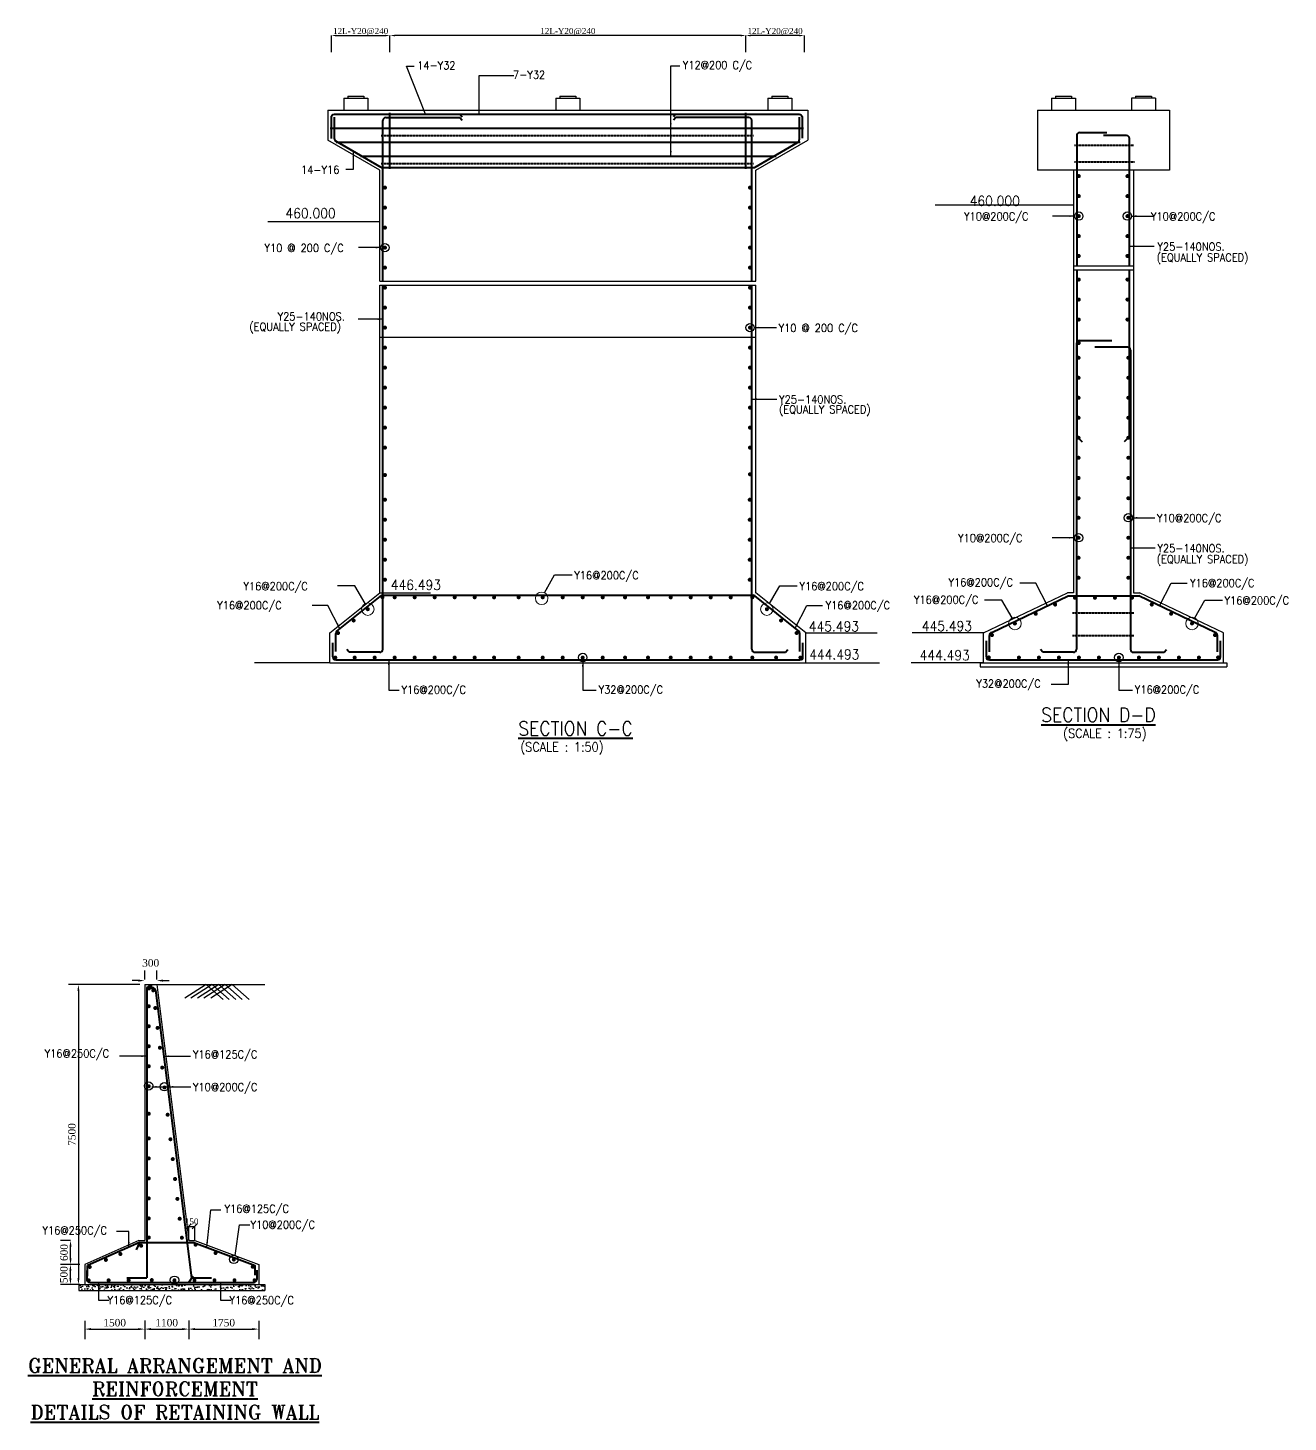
# Model space of a CAD drawing. Header units: inches. Extents: x -400915 to 515323, y 79868 to 577806.
# Drawn here: x 320441 to 351940, y 300892 to 335748 of the extents above; entities that cross this region are included whole.
import ezdxf

# ---------------------------------------------------------------- set-up
doc = ezdxf.new("R2010")
doc.units = ezdxf.units.IN
doc.header["$LTSCALE"] = 0.315
doc.header["$MEASUREMENT"] = 0
doc.linetypes.add('HIDDEN', pattern=[9.525, 6.35, -3.175])
doc.layers.get('0').update_dxf_attribs({"color": 9})
for name, color, linetype, lineweight in [('DM', 1, 'Continuous', 20), ('DMT', 5, 'Continuous', 25), ('RFC', 4, 'Continuous', 40), ('TXC', 7, 'Continuous', 40)]:
    doc.layers.add(name, color=color, linetype=linetype, lineweight=lineweight)
for name, color, linetype in [('rec', 7, 'Continuous'), ('stru', 2, 'Continuous'), ('TEXT', 3, 'Continuous')]:
    doc.layers.add(name, color=color, linetype=linetype)
doc.styles.add('ROMANT', font='romant.shx')
doc.styles.add('S1', font='ROMANS.shx')
doc.styles.get("Standard").update_dxf_attribs({"font": 'romantic.ttf'})
doc.linetypes.add('ZIGZAG', pattern='A,0.00254,-5.08,[131,ltypeshp.shx,S=5.08,R=0,X=-5.08,Y=0],-10.16,[131,ltypeshp.shx,S=5.08,R=180,X=5.08,Y=0],-5.08', length=20.32254)
doc.dimstyles.new('kri', dxfattribs={"dimtxt": 150, "dimasz": 125, "dimexe": 0.18, "dimexo": 0.0625, "dimgap": 0.09, "dimtad": 1, "dimdec": 0, "dimrnd": 1, "dimzin": 0, "dimdsep": 46, "dimtxsty": 'Standard', "dimblk": 'OBLIQUE', "dimcen": 0.09, "dimclrd": 1, "dimclre": 5, "dimclrt": 3, "dimadec": 0, "dimazin": 0, "dimtfac": 1, "dimtdec": 0, "dimtofl": 0, "dimtmove": 2, "dimatfit": 3, "dimfxl": 1, "dimtolj": 1, "dimtzin": 0, "dimarcsym": 0})

# ---------------------------------------------------------------- blocks, each defined once
blk = doc.blocks.new('_Oblique')
at = {"color": 0, "linetype": 'ByBlock', "lineweight": -2}
blk.add_line((-0.5, -0.5), (0.5, 0.5), dxfattribs=at)
blk = doc.blocks.new('*D2')
at = {"layer": 'Defpoints', "color": 0, "ltscale": 0.5, "transparency": 16777216}
for p in [(329490, 335556), (328026, 335141), (329490, 335141)]:
    blk.add_point(p, dxfattribs=at)
at = {"layer": 'rec', "color": 5, "lineweight": -2, "ltscale": 0.5, "transparency": 16777216}
for p, q in [((328026, 335141), (328026, 335556)), ((329490, 335141), (329490, 335556))]:
    blk.add_line(p, q, dxfattribs=at)
at = {"layer": 'rec', "color": 1, "lineweight": -2, "ltscale": 0.5, "transparency": 16777216}
blk.add_line((328151, 335556), (329365, 335556), dxfattribs=at)
at = {"layer": 'rec', "color": 1, "ltscale": 0.5, "transparency": 16777216}
for points in [[(328151, 335577), (328151, 335535), (328026, 335556)], [(329365, 335577), (329365, 335535), (329490, 335556)]]:
    blk.add_solid(points, dxfattribs=at)
at = {"layer": 'rec', "color": 3, "ltscale": 0.5, "transparency": 16777216, "insert": (328758, 335648), "char_height": 150, "attachment_point": 5}
blk.add_mtext('\\A1;12L-Y20@240', dxfattribs=at)
blk = doc.blocks.new('*D3')
at = {"layer": 'Defpoints', "color": 0, "ltscale": 0.5, "transparency": 16777216}
for p in [(329490, 335556), (329490, 335141), (338385, 335141)]:
    blk.add_point(p, dxfattribs=at)
at = {"layer": 'rec', "color": 5, "lineweight": -2, "ltscale": 0.5, "transparency": 16777216}
for p, q in [((329490, 335141), (329490, 335556)), ((338385, 335141), (338385, 335556))]:
    blk.add_line(p, q, dxfattribs=at)
at = {"layer": 'rec', "color": 1, "lineweight": -2, "ltscale": 0.5, "transparency": 16777216}
blk.add_line((338260, 335556), (329615, 335556), dxfattribs=at)
at = {"layer": 'rec', "color": 1, "ltscale": 0.5, "transparency": 16777216}
for points in [[(329615, 335577), (329615, 335535), (329490, 335556)], [(338260, 335577), (338260, 335535), (338385, 335556)]]:
    blk.add_solid(points, dxfattribs=at)
at = {"layer": 'rec', "color": 3, "ltscale": 0.5, "transparency": 16777216, "insert": (333937, 335648), "char_height": 150, "attachment_point": 5}
blk.add_mtext('\\A1;12L-Y20@240', dxfattribs=at)
blk = doc.blocks.new('*D4')
at = {"layer": 'Defpoints', "color": 0, "ltscale": 0.5, "transparency": 16777216}
for p in [(338385, 335556), (338385, 335141), (339849, 335141)]:
    blk.add_point(p, dxfattribs=at)
at = {"layer": 'rec', "color": 5, "lineweight": -2, "ltscale": 0.5, "transparency": 16777216}
for p, q in [((338385, 335141), (338385, 335556)), ((339849, 335141), (339849, 335556))]:
    blk.add_line(p, q, dxfattribs=at)
at = {"layer": 'rec', "color": 1, "lineweight": -2, "ltscale": 0.5, "transparency": 16777216}
blk.add_line((339724, 335556), (338510, 335556), dxfattribs=at)
at = {"layer": 'rec', "color": 1, "ltscale": 0.5, "transparency": 16777216}
for points in [[(338510, 335577), (338510, 335535), (338385, 335556)], [(339724, 335577), (339724, 335535), (339849, 335556)]]:
    blk.add_solid(points, dxfattribs=at)
at = {"layer": 'rec', "color": 3, "ltscale": 0.5, "transparency": 16777216, "insert": (339117, 335648), "char_height": 150, "attachment_point": 5}
blk.add_mtext('\\A1;12L-Y20@240', dxfattribs=at)
blk = doc.blocks.new('*D36')
at = {"layer": 'Defpoints', "color": 0, "ltscale": 0.5, "transparency": 16777216}
for p in [(321860, 303545), (323360, 303560), (323360, 303217)]:
    blk.add_point(p, dxfattribs=at)
at = {"layer": 'rec', "color": 1, "lineweight": -2, "ltscale": 0.5, "transparency": 16777216}
for p, q in [((321860, 303420), (321860, 302967)), ((323360, 303435), (323360, 302967)), ((322016, 303217), (323204, 303217))]:
    blk.add_line(p, q, dxfattribs=at)
at = {"layer": 'rec', "color": 1, "ltscale": 0.5, "transparency": 16777216}
for points in [[(322016, 303243), (322016, 303191), (321860, 303217)], [(323204, 303243), (323204, 303191), (323360, 303217)]]:
    blk.add_solid(points, dxfattribs=at)
at = {"layer": 'rec', "color": 3, "ltscale": 0.5, "transparency": 16777216, "insert": (322610, 303377), "char_height": 187.5, "attachment_point": 5}
blk.add_mtext('\\A1;1500', dxfattribs=at)
blk = doc.blocks.new('*D37')
at = {"layer": 'Defpoints', "color": 0, "ltscale": 0.5, "transparency": 16777216}
for p in [(323360, 303545), (324460, 303560), (324460, 303217)]:
    blk.add_point(p, dxfattribs=at)
at = {"layer": 'rec', "color": 1, "lineweight": -2, "ltscale": 0.5, "transparency": 16777216}
for p, q in [((323360, 303420), (323360, 302967)), ((324460, 303435), (324460, 302967)), ((323516, 303217), (324304, 303217))]:
    blk.add_line(p, q, dxfattribs=at)
at = {"layer": 'rec', "color": 1, "ltscale": 0.5, "transparency": 16777216}
for points in [[(323516, 303243), (323516, 303191), (323360, 303217)], [(324304, 303243), (324304, 303191), (324460, 303217)]]:
    blk.add_solid(points, dxfattribs=at)
at = {"layer": 'rec', "color": 3, "ltscale": 0.5, "transparency": 16777216, "insert": (323910, 303376), "char_height": 187.5, "attachment_point": 5}
blk.add_mtext('\\A1;1100', dxfattribs=at)
blk = doc.blocks.new('*D38')
at = {"layer": 'Defpoints', "color": 0, "ltscale": 0.5, "transparency": 16777216}
for p in [(324460, 303530), (326210, 303545), (326210, 303217)]:
    blk.add_point(p, dxfattribs=at)
at = {"layer": 'rec', "color": 1, "lineweight": -2, "ltscale": 0.5, "transparency": 16777216}
for p, q in [((324460, 303405), (324460, 302967)), ((326210, 303420), (326210, 302967)), ((324616, 303217), (326054, 303217))]:
    blk.add_line(p, q, dxfattribs=at)
at = {"layer": 'rec', "color": 1, "ltscale": 0.5, "transparency": 16777216}
for points in [[(324616, 303243), (324616, 303191), (324460, 303217)], [(326054, 303243), (326054, 303191), (326210, 303217)]]:
    blk.add_solid(points, dxfattribs=at)
at = {"layer": 'rec', "color": 3, "ltscale": 0.5, "transparency": 16777216, "insert": (325335, 303377), "char_height": 187.5, "attachment_point": 5}
blk.add_mtext('\\A1;1750', dxfattribs=at)
blk = doc.blocks.new('*D39')
at = {"layer": 'Defpoints', "color": 0, "ltscale": 0.5, "transparency": 16777216}
for p in [(321504, 304832), (321860, 304832), (321860, 304332)]:
    blk.add_point(p, dxfattribs=at)
at = {"layer": 'rec', "color": 1, "lineweight": -2, "ltscale": 0.5, "transparency": 16777216}
for p, q in [((321735, 304832), (321254, 304832)), ((321504, 304489), (321504, 304676)), ((321735, 304332), (321254, 304332))]:
    blk.add_line(p, q, dxfattribs=at)
at = {"layer": 'rec', "color": 1, "ltscale": 0.5, "transparency": 16777216}
for points in [[(321478, 304676), (321530, 304676), (321504, 304832)], [(321478, 304489), (321530, 304489), (321504, 304332)]]:
    blk.add_solid(points, dxfattribs=at)
at = {"layer": 'rec', "color": 3, "ltscale": 0.5, "transparency": 16777216, "insert": (321339, 304579), "char_height": 187.5, "attachment_point": 5, "rotation": 90}
blk.add_mtext('\\A1;500', dxfattribs=at)
blk = doc.blocks.new('*D40')
at = {"layer": 'Defpoints', "color": 0, "ltscale": 0.5, "transparency": 16777216}
for p in [(321506, 305432), (321634, 305432), (321860, 304832)]:
    blk.add_point(p, dxfattribs=at)
at = {"layer": 'rec', "color": 1, "lineweight": -2, "ltscale": 0.5, "transparency": 16777216}
for p, q in [((321509, 305432), (321256, 305432)), ((321506, 304989), (321506, 305276)), ((321735, 304832), (321256, 304832))]:
    blk.add_line(p, q, dxfattribs=at)
at = {"layer": 'rec', "color": 1, "ltscale": 0.5, "transparency": 16777216}
for points in [[(321480, 305276), (321532, 305276), (321506, 305432)], [(321480, 304989), (321532, 304989), (321506, 304832)]]:
    blk.add_solid(points, dxfattribs=at)
at = {"layer": 'rec', "color": 3, "ltscale": 0.5, "transparency": 16777216, "insert": (321347, 305132), "char_height": 187.5, "attachment_point": 5, "rotation": 90}
blk.add_mtext('\\A1;600', dxfattribs=at)
blk = doc.blocks.new('*D41')
at = {"layer": 'Defpoints', "color": 0, "ltscale": 0.5, "transparency": 16777216}
for p in [(323360, 311832), (323660, 311930), (323660, 311832)]:
    blk.add_point(p, dxfattribs=at)
at = {"layer": 'rec', "color": 1, "lineweight": -2, "ltscale": 0.5, "transparency": 16777216}
for p, q in [((323360, 311957), (323360, 312180)), ((323660, 311957), (323660, 312180)), ((323204, 311930), (323048, 311930)), ((323816, 311930), (323973, 311930))]:
    blk.add_line(p, q, dxfattribs=at)
at = {"layer": 'rec', "color": 1, "ltscale": 0.5, "transparency": 16777216}
for points in [[(323204, 311956), (323204, 311904), (323360, 311930)], [(323816, 311956), (323816, 311904), (323660, 311930)]]:
    blk.add_solid(points, dxfattribs=at)
at = {"layer": 'rec', "color": 3, "ltscale": 0.5, "transparency": 16777216, "insert": (323510, 312370), "char_height": 187.5, "attachment_point": 5}
blk.add_mtext('\\A1;300', dxfattribs=at)
blk = doc.blocks.new('*D42')
at = {"layer": 'Defpoints', "color": 0, "ltscale": 0.5, "transparency": 16777216}
for p in [(324610, 305783), (324460, 305432), (324610, 305432)]:
    blk.add_point(p, dxfattribs=at)
at = {"layer": 'rec', "color": 5, "lineweight": -2, "ltscale": 0.5, "transparency": 16777216}
for p, q in [((324460, 305432), (324460, 305783)), ((324610, 305432), (324610, 305783))]:
    blk.add_line(p, q, dxfattribs=at)
at = {"layer": 'rec', "color": 1, "lineweight": -2, "ltscale": 0.5, "transparency": 16777216}
blk.add_line((324460, 305783), (324610, 305783), dxfattribs=at)
at = {"layer": 'rec', "color": 1, "lineweight": -2, "ltscale": 0.5, "transparency": 16777216, "xscale": 125, "yscale": 125, "zscale": 125, "rotation": 180}
blk.add_blockref('_Oblique', (324460, 305783), dxfattribs=at)
at = {"layer": 'rec', "color": 1, "lineweight": -2, "ltscale": 0.5, "transparency": 16777216, "xscale": 125, "yscale": 125, "zscale": 125}
blk.add_blockref('_Oblique', (324610, 305783), dxfattribs=at)
at = {"layer": 'rec', "color": 3, "ltscale": 0.5, "transparency": 16777216, "insert": (324535, 305908), "char_height": 150, "attachment_point": 5}
blk.add_mtext('\\A1;150', dxfattribs=at)
blk = doc.blocks.new('*D43')
at = {"layer": 'Defpoints', "color": 0, "ltscale": 0.5, "transparency": 16777216}
for p in [(323360, 311832), (321703, 304332), (321860, 304332)]:
    blk.add_point(p, dxfattribs=at)
at = {"layer": 'rec', "color": 1, "lineweight": -2, "ltscale": 0.5, "transparency": 16777216}
for p, q in [((323235, 311832), (321453, 311832)), ((321703, 311676), (321703, 304489)), ((321735, 304332), (321453, 304332))]:
    blk.add_line(p, q, dxfattribs=at)
at = {"layer": 'rec', "color": 1, "ltscale": 0.5, "transparency": 16777216}
for points in [[(321677, 311676), (321729, 311676), (321703, 311832)], [(321677, 304489), (321729, 304489), (321703, 304332)]]:
    blk.add_solid(points, dxfattribs=at)
at = {"layer": 'rec', "color": 3, "ltscale": 0.5, "transparency": 16777216, "insert": (321543, 308082), "char_height": 187.5, "attachment_point": 5, "rotation": 90}
blk.add_mtext('\\A1;7500', dxfattribs=at)

msp = doc.modelspace()

# ---------------------------------------------------------------- hatches: boundary and pattern name
at = {"layer": 'rec', "ltscale": 0.5}
h = msp.add_hatch(dxfattribs=at)
h.set_pattern_fill('AR-CONC', color=256, scale=30, style=0)
h.set_pattern_definition([(50, (0, 0), (215.178055, -18.82564), [22.5, -247.5]), (355, (0, 0), (-41.6254, 225.65764), [18, -198]), (100.4514, (17.93, -1.57), (173.55281, 206.83186), [19.12206, -210.34263]), (46.1842, (0, 60), (320.17231, -49.6557), [33.75, -371.25]), (96.6356, (26.68, 55.86), (280.39881, 292.23536), [28.68309, -315.5139]), (351.1842, (0, 60), (280.39858, 292.23558), [27, -297]), (21, (30, 45), (179.072116, -120.78567), [22.5, -247.5]), (326, (30, 45), (72.9946, 217.54501), [18, -198]), (71.4514, (44.92, 34.93), (252.06679, 96.75915), [19.12206, -210.34263]), (37.5, (0, 0), (3.647957, 99.868156), [0, -195.6, 0, -201, 0, -198.75]), (7.5, (0, 0), (78.92086, 118.323514), [0, -114.6, 0, -191.1, 0, -75.75]), (327.5, (-66.9, 0), (160.146731, -6.766462), [0, -75, 0, -234, 0, -310.5]), (317.5, (-96.9, 0), (174.95585, 30.031495), [0, -97.5, 0, -155.4, 0, -220.5])])
h.paths.add_polyline_path([(326360.2, 304332.3), (321710.2, 304332.3), (321710.2, 304182.3), (326360.2, 304182.3)])

# ---------------------------------------------------------------- linework, layer by layer
at = {"layer": 'DM'}
for centre in [(328936.9, 321215), (333283.4, 321486.7), (338911.7, 321215), (345110.9, 320857.2), (349537.7, 320857.2)]:
    msp.add_circle(centre, 157, dxfattribs=at)
at = {"layer": 'rec', "ltscale": 0.5}
for p, q in [((328437.4, 334042.5), (328837.4, 334042.5)), ((333737.4, 334042.5), (334137.4, 334042.5)), ((339037.4, 334042.5), (339437.4, 334042.5)), ((346124.3, 334042.5), (346524.3, 334042.5)), ((348124.3, 334042.5), (348524.3, 334042.5)), ((346574.3, 331317.5), (343114.7, 331317.5)), ((329237.4, 330901), (326442.1, 330901)), ((338637.4, 328007.9), (329237.4, 328007.9)), ((329237.4, 321622.8), (330505.9, 321622.8)), ((339887.4, 320622.8), (341664.6, 320622.8)), ((344324.3, 320622.8), (342544.6, 320622.8)), ((327987.4, 319872.8), (326108.2, 319872.8)), ((339887.4, 319872.8), (341723.5, 319872.8)), ((344324.3, 319872.8), (342517.5, 319872.8)), ((323660.2, 311832.3), (326360.3, 311832.3))]:
    msp.add_line(p, q, dxfattribs=at)
at = {"layer": 'rec', "color": 8, "linetype": 'ZIGZAG', "ltscale": 0.5}
for p, q in [((346574.3, 329800.3), (348074.3, 329800.3)), ((329237.4, 329418.3), (338637.4, 329418.3)), ((346574.3, 329696.7), (348074.3, 329696.7)), ((329237.4, 329314.8), (338637.4, 329314.8))]:
    msp.add_line(p, q, dxfattribs=at)
at = {"layer": 'rec', "ltscale": 0.5}
for centre, radius in [((346708.6, 331042.5), 103.1), ((347923.7, 331042.5), 103.1), ((329365.2, 330254.6), 103.1), ((338489.6, 328254.6), 103.1), ((347946.5, 323500.5), 103.1), ((346702.1, 323000.5), 103.1), ((334308.4, 320005.6), 106), ((347710.4, 320005.6), 106), ((323461, 309296.6), 103.1), ((323849.8, 309275.4), 103.1), ((325588.3, 304961.4), 106), ((324105, 304437.3), 106)]:
    msp.add_circle(centre, radius, dxfattribs=at)
at = {"layer": 'RFC'}
for p, q in [((329489.8, 332220.5), (329489.8, 333620.1)), ((331237.4, 333588.4), (331297.3, 333520.2)), ((336637.4, 333588.4), (336577.6, 333520.2)), ((338385.1, 332220.5), (338385.1, 333620.1)), ((327995.9, 333239.2), (339829.9, 333239.2)), ((328101.3, 332977.9), (328101.3, 333513.4)), ((329312.4, 329418.3), (329312.4, 333432.7)), ((329387.4, 333507.7), (331237.4, 333507.7)), ((331237.4, 333507.7), (331297.3, 333439.4)), ((336637.4, 333507.7), (336577.6, 333439.4)), ((338461.1, 333507.7), (336637.4, 333507.7)), ((338536.1, 329418.3), (338536.1, 333432.7)), ((339717.6, 333513.4), (339717.6, 332945.6)), ((329274.9, 332257.5), (328138.8, 332912.9)), ((328143.7, 332890), (339743.6, 332890)), ((338617.4, 332267.5), (339680.1, 332880.6)), ((346655.8, 333057.3), (346655.8, 329800.3)), ((346730.8, 333132.3), (347412.2, 333132.3)), ((347901.5, 333057.3), (347329.1, 333057.3)), ((347976.5, 329800.3), (347976.5, 332982.3)), ((328751.3, 332540.8), (339142.4, 332540.8)), ((329274.9, 332257.5), (338579.9, 332257.5)), ((346655.8, 329696.7), (346655.8, 325528.6)), ((347976.5, 325528.6), (347976.5, 329696.7)), ((329312.4, 320211.9), (329312.4, 329314.8)), ((338536.1, 320211.9), (338536.1, 329314.8)), ((346649.3, 327857.9), (346649.3, 324285.6)), ((346724.3, 327932.9), (347536.2, 327932.9)), ((347924.3, 327766.8), (347112.4, 327766.8)), ((347999.3, 327691.8), (347999.3, 324285.6)), ((346655.8, 325528.6), (346788.4, 325395.2)), ((347976.5, 325528.6), (347843.9, 325395.2)), ((346649.3, 324285.6), (346649.3, 320211.9)), ((347999.3, 324285.6), (347999.3, 320211.9)), ((328165.6, 320669.3), (329284.3, 321564.2)), ((329284.3, 321564.2), (338564.3, 321564.2)), ((339709.3, 320669.3), (338611.1, 321547.8)), ((344530.5, 320632.4), (346443.2, 321550.2)), ((346443.2, 321550.2), (348205.5, 321550.2)), ((350118.2, 320632.4), (348205.5, 321550.2)), ((328062.4, 320022.8), (328062.4, 320377.1)), ((328137.4, 320157), (328137.4, 320610.7)), ((339737.4, 320157), (339737.4, 320610.7)), ((339812.4, 320022.8), (339812.4, 320377.1)), ((344399.3, 320022.8), (344399.3, 320422.9)), ((344474.3, 320149.1), (344474.3, 320559.9)), ((350174.3, 320149.1), (350174.3, 320559.9)), ((350249.3, 320022.8), (350249.3, 320422.9)), ((328471.2, 320136.9), (328411.3, 320205.1)), ((329237.4, 320136.9), (328471.2, 320136.9)), ((338611.1, 320136.9), (339377.4, 320136.9)), ((339377.4, 320136.9), (339437.3, 320205.1)), ((345808.1, 320136.9), (345748.2, 320205.1)), ((346574.3, 320136.9), (345808.1, 320136.9)), ((348074.3, 320136.9), (348840.6, 320136.9)), ((348840.6, 320136.9), (348900.4, 320205.1)), ((328137.4, 319947.8), (339737.4, 319947.8)), ((344474.3, 319947.8), (350174.3, 319947.8)), ((323410.2, 311713.2), (323410.2, 304496.1)), ((323485.2, 311788.2), (323546.9, 311788.2)), ((323503.3, 311752.6), (323553.6, 311752.6)), ((323628, 311686.9), (324526.8, 304496.1)), ((323230.5, 305386.6), (321933.1, 304810)), ((323230.5, 305386.6), (323149.7, 305195.8)), ((323230.5, 305386.6), (324589.6, 305386.6)), ((324589.6, 305386.6), (326125.1, 304810.8)), ((321910.2, 304684.4), (321910.2, 304457.3)), ((321933.1, 304539.9), (321933.1, 304810)), ((326125.1, 304563.9), (326125.1, 304810.8)), ((326160.2, 304693.3), (326160.2, 304457.3)), ((321985.2, 304382.3), (326085.2, 304382.3)), ((322910.2, 304496.1), (323410.2, 304496.1)), ((324460.2, 304382.3), (324568.3, 304551.9)), ((324526.8, 304496.1), (325026.8, 304496.1))]:
    msp.add_line(p, q, dxfattribs=at)
at = {"layer": 'RFC', "linetype": 'HIDDEN'}
for p, q in [((329267.5, 333057.5), (338579.9, 333057.5)), ((346603.6, 332812.6), (348074.9, 332812.6)), ((329267.5, 332359), (338579.9, 332359)), ((346603.6, 332395.1), (348099.8, 332395.1)), ((346548.1, 321121.3), (348083.1, 321121.3)), ((346548.1, 320557.7), (348083.1, 320557.7))]:
    msp.add_line(p, q, dxfattribs=at)
at = {"layer": 'RFC'}
msp.add_lwpolyline([(328026.3, 332983), (328026.3, 333513.4, -0.4142136), (328101.3, 333588.4), (339717.6, 333588.4, -0.4142136), (339792.6, 333513.4), (339792.6, 332994.2)], format="xyb", dxfattribs=at)
at = {"layer": 'RFC', "const_width": 50}
for points in [[(346733.6, 332042.5, -1), (346683.6, 332042.5, -1)], [(347898.7, 332042.5, 1), (347948.7, 332042.5, 1)], [(329390.2, 331754.6, -1), (329340.2, 331754.6, -1)], [(338464.6, 331754.6, 1), (338514.6, 331754.6, 1)], [(346733.6, 331542.5, -1), (346683.6, 331542.5, -1)], [(347898.7, 331542.5, 1), (347948.7, 331542.5, 1)], [(329390.2, 331254.6, -1), (329340.2, 331254.6, -1)], [(338464.6, 331254.6, 1), (338514.6, 331254.6, 1)], [(329390.2, 330754.6, -1), (329340.2, 330754.6, -1)], [(338464.6, 330754.6, 1), (338514.6, 330754.6, 1)], [(346733.6, 331042.5, -1), (346683.6, 331042.5, -1)], [(347898.7, 331042.5, 1), (347948.7, 331042.5, 1)], [(346733.6, 330542.5, -1), (346683.6, 330542.5, -1)], [(347898.7, 330542.5, 1), (347948.7, 330542.5, 1)], [(329390.2, 330254.6, -1), (329340.2, 330254.6, -1)], [(338464.6, 330254.6, 1), (338514.6, 330254.6, 1)], [(346733.6, 330045.4, -1), (346683.6, 330045.4, -1)], [(347898.7, 330045.4, 1), (347948.7, 330045.4, 1)], [(329390.2, 329754.6, -1), (329340.2, 329754.6, -1)], [(338464.6, 329754.6, 1), (338514.6, 329754.6, 1)], [(346733.6, 329455, -1), (346683.6, 329455, -1)], [(347898.7, 329455, 1), (347948.7, 329455, 1)], [(329390.2, 329254.6, -1), (329340.2, 329254.6, -1)], [(338464.6, 329254.6, 1), (338514.6, 329254.6, 1)], [(329390.2, 328754.6, -1), (329340.2, 328754.6, -1)], [(338464.6, 328754.6, 1), (338514.6, 328754.6, 1)], [(346733.6, 328955, -1), (346683.6, 328955, -1)], [(347898.7, 328955, 1), (347948.7, 328955, 1)], [(346733.6, 328455, -1), (346683.6, 328455, -1)], [(347898.7, 328455, 1), (347948.7, 328455, 1)], [(329390.2, 328254.6, -1), (329340.2, 328254.6, -1)], [(338464.6, 328254.6, 1), (338514.6, 328254.6, 1)], [(329390.2, 327754.6, -1), (329340.2, 327754.6, -1)], [(338464.6, 327754.6, 1), (338514.6, 327754.6, 1)], [(346733.9, 327869.8, -1), (346683.9, 327869.8, -1)], [(329390.2, 327254.6, -1), (329340.2, 327254.6, -1)], [(338464.6, 327254.6, 1), (338514.6, 327254.6, 1)], [(346727.1, 327500.5, -1), (346677.1, 327500.5, -1)], [(347921.5, 327500.5, 1), (347971.5, 327500.5, 1)], [(346727.1, 327000.5, -1), (346677.1, 327000.5, -1)], [(347921.5, 327000.5, 1), (347971.5, 327000.5, 1)], [(329390.2, 326754.6, -1), (329340.2, 326754.6, -1)], [(329390.2, 326754.6, -1), (329340.2, 326754.6, -1)], [(338464.6, 326754.6, 1), (338514.6, 326754.6, 1)], [(338464.6, 326754.6, 1), (338514.6, 326754.6, 1)], [(329390.2, 326254.6, -1), (329340.2, 326254.6, -1)], [(338464.6, 326254.6, 1), (338514.6, 326254.6, 1)], [(346727.1, 326500.5, -1), (346677.1, 326500.5, -1)], [(347921.5, 326500.5, 1), (347971.5, 326500.5, 1)], [(346727.1, 326000.5, -1), (346677.1, 326000.5, -1)], [(347921.5, 326000.5, 1), (347971.5, 326000.5, 1)], [(329390.2, 325754.6, -1), (329340.2, 325754.6, -1)], [(338464.6, 325754.6, 1), (338514.6, 325754.6, 1)], [(346727.1, 325500.5, -1), (346677.1, 325500.5, -1)], [(347921.5, 325500.5, 1), (347971.5, 325500.5, 1)], [(329390.2, 325254.6, -1), (329340.2, 325254.6, -1)], [(338464.6, 325254.6, 1), (338514.6, 325254.6, 1)], [(346727.1, 325000.5, -1), (346677.1, 325000.5, -1)], [(347921.5, 325000.5, 1), (347971.5, 325000.5, 1)], [(329390.2, 324568, -1), (329340.2, 324568, -1)], [(338464.6, 324588.6, 1), (338514.6, 324588.6, 1)], [(346727.1, 324494.9, -1), (346677.1, 324494.9, -1)], [(347921.5, 324494.9, 1), (347971.5, 324494.9, 1)], [(329390.2, 323951.5, -1), (329340.2, 323951.5, -1)], [(338458.4, 323951.5, 1), (338508.4, 323951.5, 1)], [(346727.1, 323989.2, -1), (346677.1, 323989.2, -1)], [(347921.5, 323989.2, 1), (347971.5, 323989.2, 1)], [(329390.2, 323451.5, -1), (329340.2, 323451.5, -1)], [(338458.4, 323451.5, 1), (338508.4, 323451.5, 1)], [(346727.1, 323500.5, -1), (346677.1, 323500.5, -1)], [(347921.5, 323500.5, 1), (347971.5, 323500.5, 1)], [(329390.2, 322951.5, -1), (329340.2, 322951.5, -1)], [(338458.4, 322951.5, 1), (338508.4, 322951.5, 1)], [(346727.1, 323000.5, -1), (346677.1, 323000.5, -1)], [(347921.5, 323000.5, 1), (347971.5, 323000.5, 1)], [(329390.2, 322451.5, -1), (329340.2, 322451.5, -1)], [(338458.4, 322451.5, 1), (338508.4, 322451.5, 1)], [(346727.1, 322500.5, -1), (346677.1, 322500.5, -1)], [(347921.5, 322500.5, 1), (347971.5, 322500.5, 1)], [(329390.2, 321951.5, -1), (329340.2, 321951.5, -1)], [(338458.4, 321951.5, 1), (338508.4, 321951.5, 1)], [(346727.1, 322000.5, -1), (346677.1, 322000.5, -1)], [(347921.5, 322000.5, 1), (347971.5, 322000.5, 1)], [(329327.6, 321513.7, -1), (329277.6, 321513.7, -1)], [(329633.4, 321511.7, -1), (329583.4, 321511.7, -1)], [(330133.4, 321511.7, -1), (330083.4, 321511.7, -1)], [(330633.4, 321511.7, -1), (330583.4, 321511.7, -1)], [(331133.4, 321511.7, -1), (331083.4, 321511.7, -1)], [(331633.4, 321511.7, -1), (331583.4, 321511.7, -1)], [(332118.9, 321511.7, -1), (332068.9, 321511.7, -1)], [(332731.5, 321511.7, -1), (332681.5, 321511.7, -1)], [(333333.4, 321511.7, -1), (333283.4, 321511.7, -1)], [(333833.4, 321511.7, -1), (333783.4, 321511.7, -1)], [(334333.4, 321511.7, -1), (334283.4, 321511.7, -1)], [(334833.4, 321511.7, -1), (334783.4, 321511.7, -1)], [(335392.5, 321511.7, -1), (335342.5, 321511.7, -1)], [(335965.9, 321511.7, -1), (335915.9, 321511.7, -1)], [(336533.4, 321511.7, -1), (336483.4, 321511.7, -1)], [(337033.4, 321511.7, -1), (336983.4, 321511.7, -1)], [(337533.4, 321511.7, -1), (337483.4, 321511.7, -1)], [(338033.4, 321511.7, -1), (337983.4, 321511.7, -1)], [(338572.3, 321511.7, -1), (338522.3, 321511.7, -1)], [(346141.6, 321331.3, -1), (346091.6, 321331.3, -1)], [(346634.9, 321500.5, -1), (346584.9, 321500.5, -1)], [(347134.9, 321500.5, -1), (347084.9, 321500.5, -1)], [(347634.9, 321500.5, -1), (347584.9, 321500.5, -1)], [(348013.7, 321500.5, 1), (348063.7, 321500.5, 1)], [(348507.1, 321331.3, 1), (348557.1, 321331.3, 1)], [(328961.9, 321215, -1), (328911.9, 321215, -1)], [(338886.7, 321215, 1), (338936.7, 321215, 1)], [(345657.6, 321101.3, -1), (345607.6, 321101.3, -1)], [(348991, 321101.3, 1), (349041, 321101.3, 1)], [(328608.3, 320932.1, -1), (328558.3, 320932.1, -1)], [(339240.3, 320932.1, 1), (339290.3, 320932.1, 1)], [(345135.9, 320857.2, -1), (345085.9, 320857.2, -1)], [(349512.7, 320857.2, 1), (349562.7, 320857.2, 1)], [(328217.8, 320619.7, -1), (328167.8, 320619.7, -1)], [(339630.7, 320619.7, 1), (339680.7, 320619.7, 1)], [(344562.2, 320567.7, -1), (344512.2, 320567.7, -1)], [(350086.4, 320567.7, 1), (350136.4, 320567.7, 1)], [(328148.5, 320005.6, -1), (328098.5, 320005.6, -1)], [(328633.4, 320005.6, -1), (328583.4, 320005.6, -1)], [(329133.4, 320005.6, -1), (329083.4, 320005.6, -1)], [(329633.4, 320005.6, -1), (329583.4, 320005.6, -1)], [(330133.4, 320005.6, -1), (330083.4, 320005.6, -1)], [(330633.4, 320005.6, -1), (330583.4, 320005.6, -1)], [(331133.4, 320005.6, -1), (331083.4, 320005.6, -1)], [(331633.4, 320005.6, -1), (331583.4, 320005.6, -1)], [(332118.9, 320005.6, -1), (332068.9, 320005.6, -1)], [(332731.5, 320005.6, -1), (332681.5, 320005.6, -1)], [(333333.4, 320005.6, -1), (333283.4, 320005.6, -1)], [(333833.4, 320005.6, -1), (333783.4, 320005.6, -1)], [(334333.4, 320005.6, -1), (334283.4, 320005.6, -1)], [(334833.4, 320005.6, -1), (334783.4, 320005.6, -1)], [(335392.5, 320005.6, -1), (335342.5, 320005.6, -1)], [(335965.9, 320005.6, -1), (335915.9, 320005.6, -1)], [(336533.4, 320005.6, -1), (336483.4, 320005.6, -1)], [(337033.4, 320005.6, -1), (336983.4, 320005.6, -1)], [(337533.4, 320005.6, -1), (337483.4, 320005.6, -1)], [(338033.4, 320005.6, -1), (337983.4, 320005.6, -1)], [(338572.3, 320005.6, -1), (338522.3, 320005.6, -1)], [(339167.9, 320005.6, -1), (339117.9, 320005.6, -1)], [(339775.3, 320005.6, -1), (339725.3, 320005.6, -1)], [(344434.6, 320008.9, 1), (344484.6, 320008.9, 1)], [(345235.4, 320005.6, -1), (345185.4, 320005.6, -1)], [(345735.4, 320005.6, -1), (345685.4, 320005.6, -1)], [(346235.4, 320005.6, -1), (346185.4, 320005.6, -1)], [(346735.4, 320005.6, -1), (346685.4, 320005.6, -1)], [(347235.4, 320005.6, -1), (347185.4, 320005.6, -1)], [(347735.4, 320005.6, -1), (347685.4, 320005.6, -1)], [(348235.4, 320005.6, -1), (348185.4, 320005.6, -1)], [(348735.4, 320005.6, -1), (348685.4, 320005.6, -1)], [(349235.4, 320005.6, -1), (349185.4, 320005.6, -1)], [(349735.4, 320005.6, -1), (349685.4, 320005.6, -1)], [(350214, 320008.9, -1), (350164, 320008.9, -1)], [(323487.8, 311732.9, -1), (323437.8, 311732.9, -1)], [(323598.5, 311689.4, -1), (323548.9, 311683.7, -1)], [(323488, 311288.2, -1), (323438, 311288.2, -1)], [(323649.8, 311247.7, -1), (323600.1, 311241.9, -1)], [(323488, 310788.2, -1), (323438, 310788.2, -1)], [(323488, 310788.2, -1), (323438, 310788.2, -1)], [(323707.3, 310751, -1), (323657.6, 310745.3, -1)], [(323707.3, 310751, -1), (323657.6, 310745.3, -1)], [(323488, 310288.2, -1), (323438, 310288.2, -1)], [(323764.8, 310254.3, -1), (323715.1, 310248.6, -1)], [(323488, 309788.2, -1), (323438, 309788.2, -1)], [(323822.2, 309757.6, -1), (323772.6, 309751.9, -1)], [(323488, 309288.2, -1), (323438, 309288.2, -1)], [(323879.7, 309260.9, -1), (323830, 309255.2, -1)], [(323488, 308601.6, -1), (323438, 308601.6, -1)], [(323958.6, 308578.9, -1), (323909, 308573.1, -1)], [(323488, 307985.1, -1), (323438, 307985.1, -1)], [(324029.5, 307966.5, -1), (323979.8, 307960.7, -1)], [(323488, 307485.1, -1), (323438, 307485.1, -1)], [(324087, 307469.8, -1), (324037.3, 307464, -1)], [(323488, 306985.1, -1), (323438, 306985.1, -1)], [(324144.5, 306973.1, -1), (324094.8, 306967.4, -1)], [(323488, 306485.1, -1), (323438, 306485.1, -1)], [(324201.9, 306476.4, -1), (324152.3, 306470.7, -1)], [(323488, 305985.1, -1), (323438, 305985.1, -1)], [(324259.4, 305979.7, -1), (324209.7, 305974, -1)], [(323297.3, 305301.1, -1), (323247.3, 305301.1, -1)], [(323488, 305506.8, -1), (323438, 305506.8, -1)], [(324314.4, 305504.6, -1), (324264.7, 305498.8, -1)], [(324656, 305327.3, -1), (324606, 305327.3, -1)], [(322415, 304947.7, -1), (322365, 304947.7, -1)], [(322778.4, 305095, -1), (322728.4, 305095, -1)], [(325156, 305119.9, -1), (325106, 305119.9, -1)], [(325612.8, 304955.7, -1), (325562.8, 304955.7, -1)], [(322013.2, 304771, -1), (321963.2, 304771, -1)], [(326086.8, 304774.3, -1), (326036.8, 304774.3, -1)], [(321983.8, 304437.3, -1), (321933.8, 304437.3, -1)], [(322483.8, 304437.3, -1), (322433.8, 304437.3, -1)], [(322983, 304437.3, -1), (322933, 304437.3, -1)], [(323562.6, 304443.4, -1), (323512.6, 304443.4, -1)], [(324130, 304437.3, -1), (324080, 304437.3, -1)], [(324630, 304437.3, -1), (324580, 304437.3, -1)], [(325130, 304437.3, -1), (325080, 304437.3, -1)], [(325630, 304437.3, -1), (325580, 304437.3, -1)], [(326130, 304437.3, -1), (326080, 304437.3, -1)]]:
    msp.add_lwpolyline(points, format="xyb", close=True, dxfattribs=at)
at = {"layer": 'RFC'}
for centre, start, end in [((329387.4, 333432.7), 90, 180), ((338461.1, 333432.7), 0, 90), ((328176.3, 332977.9), 180, 240.01836), ((339642.6, 332945.6), 299.98164, 360), ((346730.8, 333057.3), 90, 180), ((347901.5, 332982.3), 0, 90), ((338579.9, 332332.5), 270, 299.98164), ((346724.3, 327857.9), 90, 180), ((347924.3, 327691.8), 0, 90), ((338564.3, 321489.2), 51.34019, 90), ((328212.4, 320610.7), 128.65981, 180), ((339662.4, 320610.7), 0, 51.34019), ((344549.3, 320559.9), 104.56028, 180), ((350099.3, 320559.9), 0, 75.43972), ((328137.4, 320022.8), 180, 270), ((329237.4, 320211.9), 270, 0), ((338611.1, 320211.9), 180, 270), ((339737.4, 320022.8), 270, 0), ((344474.3, 320022.8), 180, 270), ((346574.3, 320211.9), 270, 0), ((348074.3, 320211.9), 180, 270), ((350174.3, 320022.8), 270, 0), ((323485.2, 311713.2), 90, 180), ((323553.6, 311677.6), 7.12502, 90), ((321985.2, 304457.3), 180, 270), ((326085.2, 304457.3), 270, 360)]:
    msp.add_arc(centre, 75, start, end, dxfattribs=at)
at = {"layer": 'stru'}
for p, q in [((328337.4, 333992.5), (328937.4, 333992.5)), ((328337.4, 333992.5), (328337.4, 333692.5)), ((328437.4, 334042.5), (328437.4, 333992.5)), ((328837.4, 334042.5), (328837.4, 333992.5)), ((328937.4, 333992.5), (328937.4, 333692.5)), ((333637.4, 333992.5), (334237.4, 333992.5)), ((333637.4, 333992.5), (333637.4, 333692.5)), ((333737.4, 334042.5), (333737.4, 333992.5)), ((334137.4, 334042.5), (334137.4, 333992.5)), ((334237.4, 333992.5), (334237.4, 333692.5)), ((338937.4, 333992.5), (339537.4, 333992.5)), ((338937.4, 333992.5), (338937.4, 333692.5)), ((339037.4, 334042.5), (339037.4, 333992.5)), ((339437.4, 334042.5), (339437.4, 333992.5)), ((339537.4, 333992.5), (339537.4, 333692.5)), ((346024.3, 333992.5), (346624.3, 333992.5)), ((346024.3, 333992.5), (346024.3, 333692.5)), ((346124.3, 334042.5), (346124.3, 333992.5)), ((346524.3, 334042.5), (346524.3, 333992.5)), ((346624.3, 333992.5), (346624.3, 333692.5)), ((348624.3, 333992.5), (348024.3, 333992.5)), ((348024.3, 333992.5), (348024.3, 333692.5)), ((348124.3, 334042.5), (348124.3, 333992.5)), ((348524.3, 334042.5), (348524.3, 333992.5)), ((348624.3, 333992.5), (348624.3, 333692.5)), ((327937.4, 333692.5), (339937.4, 333692.5)), ((327937.4, 333692.5), (327937.4, 332942.5)), ((339937.4, 333692.5), (339937.4, 332942.5)), ((345674.3, 333692.5), (345674.3, 332192.5)), ((329237.4, 332192.5), (327937.4, 332942.5)), ((338637.4, 332192.5), (339937.4, 332942.5)), ((329237.4, 329418.3), (329237.4, 332192.5)), ((338637.4, 329418.3), (338637.4, 332192.5)), ((348974.3, 332192.5), (345674.3, 332192.5)), ((346574.3, 332192.5), (346574.3, 324285.6)), ((348074.3, 332192.5), (348074.3, 324285.6)), ((329237.4, 321622.8), (329237.4, 329314.8)), ((338637.4, 321622.8), (338637.4, 329314.8)), ((346574.3, 324285.6), (346574.3, 321622.8)), ((348074.3, 324285.6), (348074.3, 321622.8)), ((327987.4, 320622.8), (329237.4, 321622.8)), ((339887.4, 320622.8), (338637.4, 321622.8)), ((344324.3, 320622.8), (346424.3, 321622.8)), ((346574.3, 321622.8), (346424.3, 321622.8)), ((348074.3, 321622.8), (348224.3, 321622.8)), ((348074.3, 321622.8), (348224.3, 321622.8)), ((350324.3, 320622.8), (348224.3, 321622.8)), ((327987.4, 319872.8), (327987.4, 320622.8)), ((339887.4, 319872.8), (339887.4, 320622.8)), ((344324.3, 319872.8), (344324.3, 320622.8)), ((350324.3, 319872.8), (350324.3, 320622.8)), ((327987.4, 319872.8), (339887.4, 319872.8)), ((344241.8, 319872.8), (350406.8, 319872.8)), ((344241.8, 319872.8), (344241.8, 319772.8)), ((344241.8, 319772.8), (350406.8, 319772.8)), ((350406.8, 319872.8), (350406.8, 319772.8)), ((323360.2, 311832.3), (323660.2, 311832.3)), ((323360.2, 311832.3), (323360.2, 305432.3)), ((323660.2, 311832.3), (324460.2, 305432.3)), ((323210.2, 305432.3), (321860.2, 304832.3)), ((323210.2, 305432.3), (323360.2, 305432.3)), ((324460.2, 305432.3), (324610.2, 305432.3)), ((324610.2, 305432.3), (326210.2, 304832.3)), ((321860.2, 304832.3), (321860.2, 304332.3)), ((326210.2, 304832.3), (326210.2, 304332.3)), ((321710.2, 304332.3), (326360.2, 304332.3)), ((321710.2, 304332.3), (321710.2, 304182.3)), ((326360.2, 304332.3), (326360.2, 304182.3)), ((321710.2, 304182.3), (326360.2, 304182.3))]:
    msp.add_line(p, q, dxfattribs=at)
at = {"layer": 'stru', "color": 3}
for p, q in [((324899.4, 311832.3), (324366.4, 311487.7)), ((325043.2, 311832.3), (324510.2, 311487.7)), ((325216.7, 311832.3), (324683.7, 311487.7)), ((325369.3, 311832.3), (324836.2, 311487.7)), ((324899.4, 311832.3), (325324.3, 311454.2)), ((325542.5, 311832.3), (325009.5, 311487.7)), ((325043.2, 311832.3), (325468.1, 311454.2)), ((325216.7, 311832.3), (325641.6, 311454.2)), ((325369.3, 311832.3), (325794.2, 311454.2)), ((325542.5, 311832.3), (325967.5, 311454.2))]:
    msp.add_line(p, q, dxfattribs=at)
at = {"layer": 'stru'}
msp.add_lwpolyline([(345674.3, 333692.5), (346324.3, 333692.5), (347324.3, 333692.5), (348324.3, 333692.5), (348974.3, 333692.5), (348974.3, 332942.5), (348974.3, 332192.5)], dxfattribs=at)

# ---------------------------------------------------------------- texts
at = {"layer": 'DMT', "style": 'S1', "width": 0.9}
for s, height, p in [('14-Y32', 200, (330172.1, 334710.9)), ('7-Y32', 200, (332567.5, 334475.8)), ('Y12@200 C/C', 200, (336808.9, 334716.4)), ('14-Y16', 200, (327269.1, 332100.4)), ('Y10@200C/C', 200, (343839.5, 330933.7)), ('Y10@200C/C', 200, (348512, 330933.7)), ('Y10 @ 200 C/C', 200, (326352.6, 330145.8)), ('Y25-140NOS.', 200, (348672.6, 330179.1)), ('(EQUALLY SPACED)', 200, (348657.2, 329908.1)), ('(EQUALLY SPACED)', 200, (325976.5, 328176.8)), ('Y25-140NOS.', 200, (326682.4, 328433.7)), ('Y10 @ 200 C/C', 200, (339205, 328145.8)), ('Y25-140NOS.', 200, (339215.6, 326357.8)), ('(EQUALLY SPACED)', 200, (339215.6, 326109.5)), ('Y10@200C/C', 200, (348662, 323391.8)), ('Y10@200C/C', 200, (343689.5, 322891.8)), ('Y25-140NOS.', 200, (348672.6, 322637.2)), ('(EQUALLY SPACED)', 200, (348657.2, 322366.1)), ('Y16@200C/C', 200, (334096.4, 321961.7)), ('Y16@200C/C', 200, (325826.7, 321689.9)), ('Y16@200C/C', 200, (339724.7, 321689.9)), ('Y16@200C/C', 200, (343449.7, 321786.2)), ('Y16@200C/C', 200, (349488.8, 321768.6)), ('Y16@200C/C', 200, (325171.7, 321211.8)), ('Y16@200C/C', 200, (340379.7, 321211.8)), ('Y16@200C/C', 200, (342587.8, 321349.8)), ('Y16@200C/C', 200, (350350.7, 321332.2)), ('Y16@200C/C', 200, (329777.4, 319102)), ('Y32@200C/C', 200, (334704.6, 319103.5)), ('Y32@200C/C', 200, (344144.8, 319254.3)), ('Y16@200C/C', 200, (348106.6, 319103.5)), ('(SCALE : 1:75)', 230, (346317.7, 317996.2)), ('(SCALE : 1:50)', 230, (332747.3, 317658.1)), ('Y16@250C/C', 200, (320859.4, 310007.3)), ('Y16@125C/C', 200, (324565.2, 309984.6)), ('Y10@200C/C', 200, (324565.2, 309166.6)), ('Y16@125C/C', 200, (325353.1, 306127)), ('Y16@250C/C', 200, (320803.7, 305583.1)), ('Y10@200C/C', 200, (326004, 305727.7)), ('Y16@125C/C', 200, (322430.9, 303842.5)), ('Y16@250C/C', 200, (325477.5, 303838.8))]:
    msp.add_text(s, height=height, dxfattribs=at).set_placement(p)
at = {"layer": 'TEXT', "style": 'S1', "width": 0.9}
for s, p in [('460.000', (343981.8, 331296.1)), ('460.000', (326879.5, 330989.8)), ('446.493', (329512.1, 321695.9)), ('445.493', (339960.2, 320659.4)), ('445.493', (342784.5, 320667.9)), ('444.493', (339970.9, 319960.9)), ('444.493', (342729.6, 319938))]:
    msp.add_text(s, height=250, dxfattribs=at).set_placement(p)
at = {"layer": 'TXC', "style": 'ROMANT', "width": 0.9}
for s, p in [('%%USECTION D-D', (345767.3, 318396.5)), ('%%USECTION C-C', (332698.6, 318058.4))]:
    msp.add_text(s, height=350, dxfattribs=at).set_placement(p)
at = {"layer": 'TXC', "insert": (324115.7, 301720.6), "char_height": 350, "width": 9218.701, "attachment_point": 5, "style": 'ROMANT'}
msp.add_mtext('{\\LGENERAL ARRANGEMENT AND REINFORCEMENT \\PDETAILS OF RETAINING WALL}', dxfattribs=at)

# ---------------------------------------------------------------- dimensions: what is measured, and where the dimension line sits
at = {"layer": 'rec', "ltscale": 0.5}
dim = msp.add_linear_dim(base=(329489.8, 335555.9), p1=(328026.3, 335140.7), p2=(329489.8, 335140.7), text='12L-Y20@240', dimstyle='kri', override={"dimsah": 1}, dxfattribs=at)
dim.commit()
dim.dimension.update_dxf_attribs({"geometry": '*D2', "text_midpoint": (328758, 335648.3)})
for base, p1, p2, picture, middle in [((329489.8, 335555.9), (338385.1, 335140.7), (329489.8, 335140.7), '*D3', (333937.4, 335648.3)), ((338385.1, 335555.9), (339848.6, 335140.7), (338385.1, 335140.7), '*D4', (339116.8, 335648.3))]:
    dim = msp.add_linear_dim(base=base, p1=p1, p2=p2, angle=180, text='12L-Y20@240', dimstyle='kri', override={"dimsah": 1}, dxfattribs=at)
    dim.commit()
    dim.dimension.update_dxf_attribs({"geometry": picture, "text_midpoint": middle})
for base, p1, p2, picture, middle in [((323660.2, 311930.1), (323360.2, 311832.3), (323660.2, 311832.3), '*D41', (323510.2, 312369.7)), ((323360.2, 303217.2), (321860.2, 303544.6), (323360.2, 303559.6), '*D36', (322610.2, 303377.1)), ((324460.2, 303217.2), (323360.2, 303544.6), (324460.2, 303559.6), '*D37', (323910.2, 303375.5)), ((326210.2, 303217.2), (324460.2, 303529.6), (326210.2, 303544.6), '*D38', (325335.2, 303377.1))]:
    dim = msp.add_linear_dim(base=base, p1=p1, p2=p2, dimstyle='kri', override={"dimscale": 1.25, "dimexe": 200, "dimexo": 100, "dimgap": 50, "dimsah": 1, "dimclre": 1}, dxfattribs=at)
    dim.commit()
    dim.dimension.update_dxf_attribs({"geometry": picture, "text_midpoint": middle})
for base, p1, p2, picture, middle in [((321702.6, 304332.3), (323360.2, 311832.3), (321860.2, 304332.3), '*D43', (321542.8, 308082.3)), ((321505.6, 305432.3), (321860.2, 304832.3), (321633.8, 305432.3), '*D40', (321346.5, 305132.3))]:
    dim = msp.add_linear_dim(base=base, p1=p1, p2=p2, angle=90, dimstyle='kri', override={"dimscale": 1.25, "dimexe": 200, "dimexo": 100, "dimgap": 50, "dimsah": 1, "dimclre": 1}, dxfattribs=at)
    dim.commit()
    dim.dimension.update_dxf_attribs({"geometry": picture, "text_midpoint": middle})
dim = msp.add_linear_dim(base=(324610.2, 305782.8), p1=(324460.2, 305432.3), p2=(324610.2, 305432.3), dimstyle='kri', dxfattribs=at)
dim.commit()
dim.dimension.update_dxf_attribs({"geometry": '*D42', "text_midpoint": (324535.2, 305907.8)})
dim = msp.add_linear_dim(base=(321504, 304832.3), p1=(321860.2, 304332.3), p2=(321860.2, 304832.3), angle=90, dimstyle='kri', override={"dimscale": 1.25, "dimexe": 200, "dimexo": 100, "dimgap": 50, "dimsah": 1, "dimclre": 1}, dxfattribs=at)
dim.commit()
dim.dimension.update_dxf_attribs({"geometry": '*D39', "text_midpoint": (321339.4, 304578.8), "dimtype": 160})

# ---------------------------------------------------------------- leaders
for points, override in [([(330375.2, 333588.4), (329905.4, 334790.8), (330099, 334790.8)], {"dimgap": 0.09, "dimtad": 0}), ([(336511.4, 332540.8), (336511.4, 334796.3), (336735.8, 334796.3)], {"dimgap": 0.09, "dimtad": 0}), ([(331717.3, 333588.4), (331717.3, 334559.3), (332589.9, 334559.3)], {"dimgap": 0.09, "dimtad": 0}), ([(336511.4, 332890), (336511.4, 334425.3)], {"dimgap": 0.09, "dimtad": 0}), ([(336511.4, 333239.2), (336511.4, 334244.1)], {"dimgap": 0.09, "dimtad": 0}), ([(328573.2, 332662.4), (328573.2, 332209.2), (328390.5, 332209.2)], {"dimgap": 0.09, "dimtad": 0}), ([(346605.6, 331042.5), (346048.1, 331042.5)], {"dimgap": 0.09, "dimtad": 0}), ([(348026.7, 331042.5), (348584.2, 331042.5)], {"dimgap": 0.09, "dimtad": 0}), ([(329262.2, 330254.6), (328704.7, 330254.6)], {"dimgap": 0.09, "dimtad": 0}), ([(347976.5, 330287.9), (348594.8, 330287.9)], {"dimgap": 0.09, "dimtad": 0}), ([(329312.4, 328466.6), (328694.1, 328466.6)], {"dimgap": 0.09, "dimtad": 0}), ([(338592.6, 328254.6), (339150.1, 328254.6)], {"dimgap": 0.09, "dimtad": 0}), ([(338542.4, 326466.6), (339160.7, 326466.6)], {"dimgap": 0.09, "dimtad": 0}), ([(348049.6, 323500.5), (348607.1, 323500.5)], {"dimgap": 0.09, "dimtad": 0}), ([(346599, 323000.5), (346041.6, 323000.5)], {"dimgap": 0.09, "dimtad": 0}), ([(347999.3, 322745.9), (348617.7, 322745.9)], {"dimgap": 0.09, "dimtad": 0}), ([(333351.8, 321628), (333606.7, 322070.4), (334041.5, 322070.4)], {"dimtad": 0}), ([(328868.5, 321356.3), (328613.6, 321798.7), (328178.8, 321798.7)], {"dimtad": 0}), ([(338980.1, 321356.3), (339235, 321798.7), (339669.8, 321798.7)], {"dimtad": 0}), ([(345924.1, 321301.1), (345630.1, 321866), (345235, 321866)], {"dimtad": 0}), ([(348724.5, 321301.1), (349018.5, 321866), (349413.6, 321866)], {"dimtad": 0}), ([(345042.5, 320998.6), (344787.6, 321441), (344352.8, 321441)], {"dimtad": 0}), ([(349606.1, 320998.6), (349861, 321441), (350295.8, 321441)], {"dimtad": 0}), ([(328233.1, 320744.3), (327939.1, 321309.2), (327544, 321309.2)], {"dimtad": 0}), ([(339615.5, 320744.3), (339909.5, 321309.2), (340304.6, 321309.2)], {"dimtad": 0}), ([(329459.6, 319947.8), (329459.6, 319192.7), (329720.7, 319192.7)], {"dimgap": 0.09, "dimtad": 0}), ([(334307.9, 319899.6), (334307.9, 319194.2), (334647.9, 319194.2)], {"dimgap": 0.09, "dimtad": 0}), ([(346444.5, 319947.8), (346444.5, 319334.3), (346019.2, 319334.3)], {"dimgap": 0.09, "dimtad": 0}), ([(347709.9, 319899.6), (347709.9, 319194.2), (348049.9, 319194.2)], {"dimgap": 0.09, "dimtad": 0}), ([(323402.5, 310039.8), (322727.3, 310039.8)], {"dimgap": 0.09, "dimtad": 0}), ([(323833.9, 310039.8), (324509, 310039.8)], {"dimgap": 0.09, "dimtad": 0}), ([(323535.8, 309275.4), (324313.3, 309275.4)], {"dimgap": 0.09, "dimtad": 0}), ([(323952.8, 309275.4), (324510.3, 309275.4)], {"dimgap": 0.09, "dimtad": 0}), ([(324910.7, 305269.7), (325010.2, 306196.3), (325262.2, 306196.3)], {"dimgap": 0.09, "dimtad": 0}), ([(325617.9, 305061.3), (325733.2, 305822.7), (325985.1, 305822.7)], {"dimgap": 0.09, "dimtad": 0}), ([(322962.8, 305266), (322962.8, 305655.6), (322654.4, 305655.6)], {"dimgap": 0.09, "dimtad": 0}), ([(322206.3, 304382.9), (322206.3, 303941.3), (322464, 303941.3)], {"dimgap": 0.09, "dimtad": 0}), ([(325252.9, 304379.2), (325252.9, 303937.6), (325510.7, 303937.6)], {"dimgap": 0.09, "dimtad": 0})]:
    msp.add_leader(points, dimstyle='kri', override=override, dxfattribs=at)

doc.saveas('drawing.dxf')
